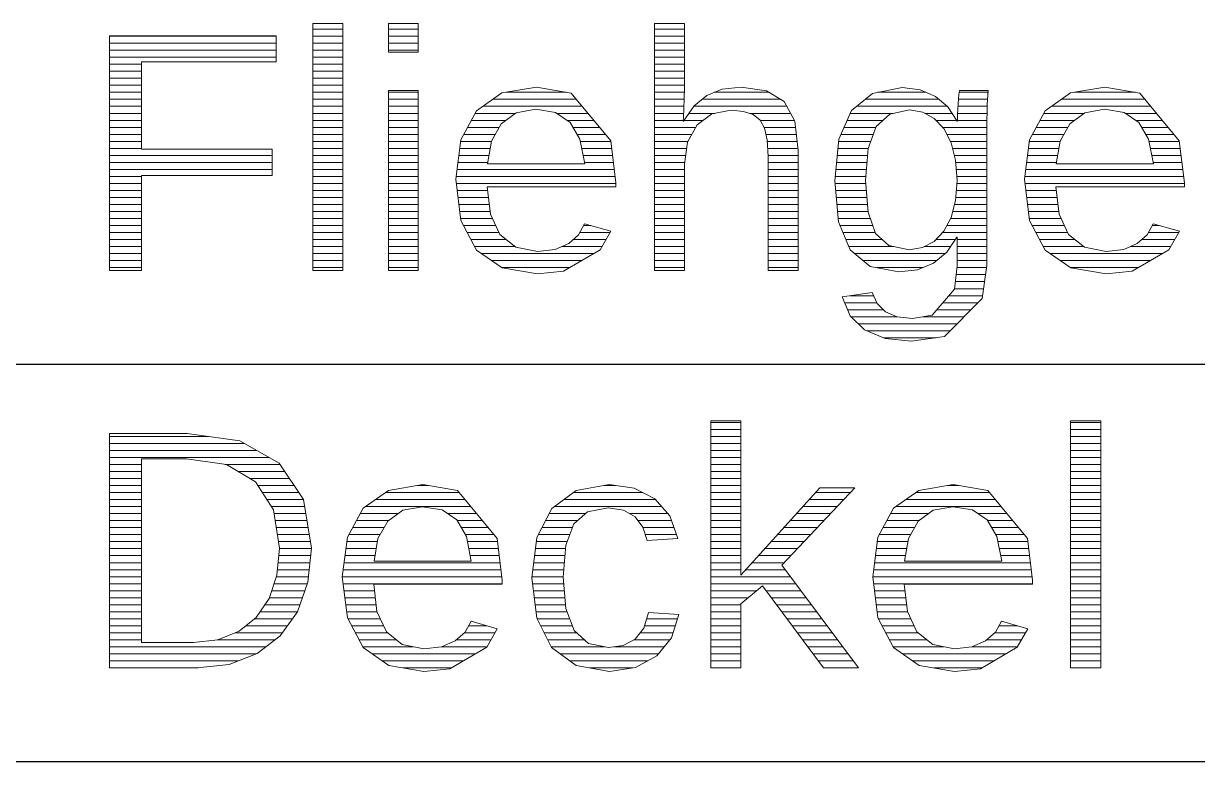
# Model space of a CAD drawing. Header units: millimetres. Extents: x 20 to 410, y 10 to 287.
# Drawn here: x 56.5 to 66.55, y 23.6 to 29.91 of the extents above; entities that cross this region are included whole.
import ezdxf

# ---------------------------------------------------------------- set-up
doc = ezdxf.new("R2010")
doc.units = ezdxf.units.MM
doc.layers.add('DUENN', color=7, linetype='Continuous', lineweight=25)
doc.layers.add('TEXT', color=7, linetype='Continuous', lineweight=13)

msp = doc.modelspace()

# ---------------------------------------------------------------- linework, layer by layer
at = {"layer": 'DUENN', "lineweight": 25}
for points in [[(20, 27), (200, 27)], [(20, 23.6), (200, 23.6)]]:
    msp.add_lwpolyline(points, dxfattribs=at)
at = {"layer": 'TEXT', "lineweight": 13}
for p, q in [((58.978, 29.865), (59.234, 29.865)), ((59.625, 29.865), (59.881, 29.865)), ((61.902, 29.865), (62.158, 29.865)), ((57.239, 29.805), (58.665, 29.805)), ((57.239, 29.745), (58.665, 29.745)), ((58.978, 29.805), (59.234, 29.805)), ((58.978, 29.745), (59.234, 29.745)), ((59.625, 29.805), (59.881, 29.805)), ((59.625, 29.745), (59.881, 29.745)), ((61.902, 29.805), (62.158, 29.805)), ((61.902, 29.745), (62.158, 29.745)), ((57.239, 29.685), (58.665, 29.685)), ((58.978, 29.685), (59.234, 29.685)), ((59.625, 29.685), (59.881, 29.685)), ((61.902, 29.685), (62.158, 29.685)), ((57.239, 29.625), (58.665, 29.625)), ((57.239, 29.565), (57.511, 29.565)), ((58.978, 29.625), (59.234, 29.625)), ((58.978, 29.565), (59.234, 29.565)), ((61.902, 29.625), (62.158, 29.625)), ((61.902, 29.565), (62.158, 29.565)), ((57.239, 29.505), (57.511, 29.505)), ((57.239, 29.445), (57.511, 29.445)), ((58.978, 29.505), (59.234, 29.505)), ((58.978, 29.445), (59.234, 29.445)), ((61.902, 29.505), (62.158, 29.505)), ((61.902, 29.445), (62.158, 29.445)), ((57.239, 29.385), (57.511, 29.385)), ((58.978, 29.385), (59.234, 29.385)), ((61.902, 29.385), (62.158, 29.385)), ((57.239, 29.325), (57.511, 29.325)), ((57.239, 29.265), (57.511, 29.265)), ((58.978, 29.325), (59.234, 29.325)), ((58.978, 29.265), (59.234, 29.265)), ((59.625, 29.325), (59.881, 29.325)), ((59.625, 29.265), (59.881, 29.265)), ((60.521, 29.265), (61.232, 29.265)), ((60.633, 29.325), (61.15, 29.325)), ((61.902, 29.325), (62.157, 29.325)), ((61.902, 29.265), (62.156, 29.265)), ((62.309, 29.265), (62.981, 29.265)), ((62.414, 29.325), (62.883, 29.325)), ((63.704, 29.265), (64.336, 29.265)), ((63.812, 29.325), (64.225, 29.325)), ((64.503, 29.265), (64.751, 29.265)), ((64.509, 29.325), (64.755, 29.325)), ((65.386, 29.265), (66.098, 29.265)), ((65.499, 29.325), (66.016, 29.325)), ((57.239, 29.205), (57.511, 29.205)), ((57.239, 29.145), (57.511, 29.145)), ((58.978, 29.205), (59.234, 29.205)), ((58.978, 29.145), (59.234, 29.145)), ((59.625, 29.205), (59.881, 29.205)), ((59.625, 29.145), (59.881, 29.145)), ((60.369, 29.145), (60.714, 29.145)), ((60.435, 29.205), (61.282, 29.205)), ((61.067, 29.145), (61.332, 29.145)), ((61.902, 29.205), (62.154, 29.205)), ((61.902, 29.145), (62.151, 29.145)), ((62.198, 29.145), (62.419, 29.145)), ((62.24, 29.205), (63.035, 29.205)), ((62.716, 29.145), (63.067, 29.145)), ((63.576, 29.145), (63.943, 29.145)), ((63.63, 29.205), (64.407, 29.205)), ((64.218, 29.145), (64.448, 29.145)), ((64.497, 29.145), (64.748, 29.145)), ((64.499, 29.205), (64.749, 29.205)), ((65.235, 29.145), (65.58, 29.145)), ((65.301, 29.205), (66.148, 29.205)), ((65.933, 29.145), (66.198, 29.145)), ((57.239, 29.085), (57.511, 29.085)), ((58.978, 29.085), (59.234, 29.085)), ((59.625, 29.085), (59.881, 29.085)), ((60.336, 29.085), (60.632, 29.085)), ((61.157, 29.085), (61.382, 29.085)), ((61.902, 29.085), (62.147, 29.085)), ((62.156, 29.085), (62.319, 29.085)), ((62.806, 29.085), (63.099, 29.085)), ((63.55, 29.085), (63.856, 29.085)), ((64.313, 29.085), (64.487, 29.085)), ((64.495, 29.085), (64.748, 29.085)), ((65.202, 29.085), (65.498, 29.085)), ((66.023, 29.085), (66.247, 29.085)), ((57.239, 29.025), (57.511, 29.025)), ((57.239, 28.965), (57.511, 28.965)), ((58.978, 29.025), (59.234, 29.025)), ((58.978, 28.965), (59.234, 28.965)), ((59.625, 29.025), (59.881, 29.025)), ((59.625, 28.965), (59.881, 28.965)), ((60.272, 28.965), (60.54, 28.965)), ((60.304, 29.025), (60.574, 29.025)), ((61.206, 29.025), (61.431, 29.025)), ((61.24, 28.965), (61.481, 28.965)), ((61.902, 29.025), (62.255, 29.025)), ((61.902, 28.965), (62.222, 28.965)), ((62.84, 29.025), (63.109, 29.025)), ((62.856, 28.965), (63.116, 28.965)), ((63.498, 28.965), (63.774, 28.965)), ((63.524, 29.025), (63.796, 29.025)), ((64.369, 29.025), (64.747, 29.025)), ((64.404, 28.965), (64.747, 28.965)), ((65.137, 28.965), (65.406, 28.965)), ((65.17, 29.025), (65.44, 29.025)), ((66.072, 29.025), (66.297, 29.025)), ((66.106, 28.965), (66.347, 28.965)), ((57.239, 28.905), (57.511, 28.905)), ((57.239, 28.845), (57.511, 28.845)), ((58.978, 28.905), (59.234, 28.905)), ((58.978, 28.845), (59.234, 28.845)), ((59.625, 28.905), (59.881, 28.905)), ((59.625, 28.845), (59.881, 28.845)), ((60.237, 28.845), (60.496, 28.845)), ((60.244, 28.905), (60.507, 28.905)), ((61.267, 28.905), (61.528, 28.905)), ((61.279, 28.845), (61.535, 28.845)), ((61.902, 28.905), (62.188, 28.905)), ((61.902, 28.845), (62.177, 28.845)), ((62.868, 28.905), (63.123, 28.905)), ((62.871, 28.845), (63.13, 28.845)), ((63.472, 28.845), (63.731, 28.845)), ((63.478, 28.905), (63.753, 28.905)), ((64.435, 28.905), (64.747, 28.905)), ((64.454, 28.845), (64.747, 28.845)), ((65.102, 28.845), (65.362, 28.845)), ((65.11, 28.905), (65.373, 28.905)), ((66.133, 28.905), (66.394, 28.905)), ((66.145, 28.845), (66.401, 28.845)), ((57.239, 28.785), (58.631, 28.785)), ((58.978, 28.785), (59.234, 28.785)), ((59.625, 28.785), (59.881, 28.785)), ((60.229, 28.785), (60.486, 28.785)), ((61.291, 28.785), (61.542, 28.785)), ((61.902, 28.785), (62.169, 28.785)), ((62.874, 28.785), (63.132, 28.785)), ((63.466, 28.785), (63.726, 28.785)), ((64.469, 28.785), (64.747, 28.785)), ((65.094, 28.785), (65.352, 28.785)), ((66.157, 28.785), (66.408, 28.785)), ((57.239, 28.725), (58.631, 28.725)), ((57.239, 28.665), (58.631, 28.665)), ((58.978, 28.725), (59.234, 28.725)), ((58.978, 28.665), (59.234, 28.665)), ((59.625, 28.725), (59.881, 28.725)), ((59.625, 28.665), (59.881, 28.665)), ((60.213, 28.665), (61.557, 28.665)), ((60.221, 28.725), (60.476, 28.725)), ((61.303, 28.725), (61.549, 28.725)), ((61.902, 28.725), (62.16, 28.725)), ((61.902, 28.665), (62.158, 28.665)), ((62.874, 28.725), (63.132, 28.725)), ((62.874, 28.665), (63.132, 28.665)), ((63.454, 28.665), (63.716, 28.665)), ((63.46, 28.725), (63.721, 28.725)), ((64.481, 28.725), (64.747, 28.725)), ((64.485, 28.665), (64.747, 28.665)), ((65.078, 28.665), (66.422, 28.665)), ((65.086, 28.725), (65.341, 28.725)), ((66.169, 28.725), (66.415, 28.725)), ((57.239, 28.605), (57.511, 28.605)), ((57.239, 28.545), (57.511, 28.545)), ((58.978, 28.605), (59.234, 28.605)), ((58.978, 28.545), (59.234, 28.545)), ((59.625, 28.605), (59.881, 28.605)), ((59.625, 28.545), (59.881, 28.545)), ((60.205, 28.605), (61.564, 28.605)), ((60.206, 28.545), (61.57, 28.545)), ((61.902, 28.605), (62.158, 28.605)), ((61.902, 28.545), (62.158, 28.545)), ((62.874, 28.605), (63.132, 28.605)), ((62.874, 28.545), (63.132, 28.545)), ((63.446, 28.545), (63.711, 28.545)), ((63.448, 28.605), (63.712, 28.605)), ((64.49, 28.605), (64.747, 28.605)), ((64.49, 28.545), (64.747, 28.545)), ((65.071, 28.605), (66.429, 28.605)), ((65.072, 28.545), (66.436, 28.545)), ((57.239, 28.485), (57.511, 28.485)), ((58.978, 28.485), (59.234, 28.485)), ((59.625, 28.485), (59.881, 28.485)), ((60.214, 28.485), (60.475, 28.485)), ((61.902, 28.485), (62.158, 28.485)), ((62.874, 28.485), (63.132, 28.485)), ((63.452, 28.485), (63.715, 28.485)), ((64.486, 28.485), (64.747, 28.485)), ((65.079, 28.485), (65.34, 28.485)), ((57.239, 28.425), (57.511, 28.425)), ((57.239, 28.365), (57.511, 28.365)), ((58.978, 28.425), (59.234, 28.425)), ((58.978, 28.365), (59.234, 28.365)), ((59.625, 28.425), (59.881, 28.425)), ((59.625, 28.365), (59.881, 28.365)), ((60.221, 28.425), (60.482, 28.425)), ((60.229, 28.365), (60.489, 28.365)), ((61.902, 28.425), (62.158, 28.425)), ((61.902, 28.365), (62.158, 28.365)), ((62.874, 28.425), (63.132, 28.425)), ((62.874, 28.365), (63.132, 28.365)), ((63.458, 28.425), (63.72, 28.425)), ((63.463, 28.365), (63.725, 28.365)), ((64.47, 28.365), (64.747, 28.365)), ((64.481, 28.425), (64.747, 28.425)), ((65.087, 28.425), (65.347, 28.425)), ((65.095, 28.365), (65.354, 28.365)), ((57.239, 28.305), (57.511, 28.305)), ((57.239, 28.245), (57.511, 28.245)), ((58.978, 28.305), (59.234, 28.305)), ((58.978, 28.245), (59.234, 28.245)), ((59.625, 28.305), (59.881, 28.305)), ((59.625, 28.245), (59.881, 28.245)), ((60.236, 28.305), (60.495, 28.305)), ((60.244, 28.245), (60.516, 28.245)), ((61.902, 28.305), (62.158, 28.305)), ((61.902, 28.245), (62.158, 28.245)), ((62.874, 28.305), (63.132, 28.305)), ((62.874, 28.245), (63.132, 28.245)), ((63.469, 28.305), (63.729, 28.305)), ((63.475, 28.245), (63.748, 28.245)), ((64.436, 28.245), (64.747, 28.245)), ((64.454, 28.305), (64.747, 28.305)), ((65.102, 28.305), (65.361, 28.305)), ((65.11, 28.245), (65.381, 28.245)), ((57.239, 28.185), (57.511, 28.185)), ((58.978, 28.185), (59.234, 28.185)), ((59.625, 28.185), (59.881, 28.185)), ((60.269, 28.185), (60.544, 28.185)), ((61.295, 28.185), (61.358, 28.185)), ((61.902, 28.185), (62.158, 28.185)), ((62.874, 28.185), (63.132, 28.185)), ((63.491, 28.185), (63.769, 28.185)), ((64.405, 28.185), (64.747, 28.185)), ((65.135, 28.185), (65.41, 28.185)), ((66.161, 28.185), (66.224, 28.185)), ((57.239, 28.125), (57.511, 28.125)), ((57.239, 28.065), (57.511, 28.065)), ((58.978, 28.125), (59.234, 28.125)), ((58.978, 28.065), (59.234, 28.065)), ((59.625, 28.125), (59.881, 28.125)), ((59.625, 28.065), (59.881, 28.065)), ((60.301, 28.125), (60.572, 28.125)), ((60.333, 28.065), (60.634, 28.065)), ((61.206, 28.065), (61.488, 28.065)), ((61.262, 28.125), (61.522, 28.125)), ((61.902, 28.125), (62.158, 28.125)), ((61.902, 28.065), (62.158, 28.065)), ((62.874, 28.125), (63.132, 28.125)), ((62.874, 28.065), (63.132, 28.065)), ((63.516, 28.125), (63.79, 28.125)), ((63.541, 28.065), (63.849, 28.065)), ((64.31, 28.065), (64.475, 28.065)), ((64.368, 28.125), (64.747, 28.125)), ((64.492, 28.065), (64.747, 28.065)), ((65.167, 28.125), (65.438, 28.125)), ((65.198, 28.065), (65.5, 28.065)), ((66.072, 28.065), (66.354, 28.065)), ((66.128, 28.125), (66.388, 28.125)), ((57.239, 28.005), (57.511, 28.005)), ((57.239, 27.945), (57.511, 27.945)), ((58.978, 28.005), (59.234, 28.005)), ((58.978, 27.945), (59.234, 27.945)), ((59.625, 28.005), (59.881, 28.005)), ((59.625, 27.945), (59.881, 27.945)), ((60.364, 28.005), (60.709, 28.005)), ((60.424, 27.945), (61.383, 27.945)), ((61.108, 28.005), (61.454, 28.005)), ((61.902, 28.005), (62.158, 28.005)), ((61.902, 27.945), (62.158, 27.945)), ((62.874, 28.005), (63.132, 28.005)), ((62.874, 27.945), (63.132, 27.945)), ((63.565, 28.005), (63.947, 28.005)), ((63.615, 27.945), (64.389, 27.945)), ((64.211, 28.005), (64.435, 28.005)), ((64.492, 28.005), (64.747, 28.005)), ((64.492, 27.945), (64.747, 27.945)), ((65.23, 28.005), (65.575, 28.005)), ((65.289, 27.945), (66.249, 27.945)), ((65.973, 28.005), (66.319, 28.005)), ((57.239, 27.885), (57.511, 27.885)), ((58.978, 27.885), (59.234, 27.885)), ((59.625, 27.885), (59.881, 27.885)), ((60.51, 27.885), (61.28, 27.885)), ((61.902, 27.885), (62.158, 27.885)), ((62.874, 27.885), (63.132, 27.885)), ((63.688, 27.885), (64.316, 27.885)), ((64.492, 27.885), (64.747, 27.885)), ((65.376, 27.885), (66.145, 27.885)), ((57.239, 27.825), (57.511, 27.825)), ((58.978, 27.825), (59.234, 27.825)), ((59.625, 27.825), (59.881, 27.825)), ((60.596, 27.825), (61.176, 27.825)), ((61.902, 27.825), (62.158, 27.825)), ((62.874, 27.825), (63.132, 27.825)), ((63.804, 27.825), (64.195, 27.825)), ((64.483, 27.765), (64.736, 27.765)), ((64.491, 27.825), (64.744, 27.825)), ((65.462, 27.825), (66.042, 27.825)), ((64.469, 27.645), (64.719, 27.645)), ((64.476, 27.705), (64.727, 27.705)), ((63.577, 27.585), (63.777, 27.585)), ((64.419, 27.585), (64.71, 27.585)), ((63.529, 27.525), (63.804, 27.525)), ((63.555, 27.465), (63.861, 27.465)), ((64.317, 27.465), (64.612, 27.465)), ((64.368, 27.525), (64.672, 27.525)), ((63.586, 27.405), (63.979, 27.405)), ((63.648, 27.345), (64.493, 27.345)), ((64.198, 27.405), (64.552, 27.405)), ((63.721, 27.285), (64.433, 27.285)), ((63.863, 27.225), (64.311, 27.225)), ((62.383, 26.501), (62.64, 26.501)), ((62.383, 26.441), (62.64, 26.441)), ((65.463, 26.501), (65.72, 26.501)), ((65.463, 26.441), (65.72, 26.441)), ((57.239, 26.381), (58.082, 26.381)), ((57.239, 26.321), (58.392, 26.321)), ((62.383, 26.381), (62.64, 26.381)), ((62.383, 26.321), (62.64, 26.321)), ((65.463, 26.381), (65.72, 26.381)), ((65.463, 26.321), (65.72, 26.321)), ((57.239, 26.261), (58.497, 26.261)), ((62.383, 26.261), (62.64, 26.261)), ((65.463, 26.261), (65.72, 26.261)), ((57.239, 26.201), (58.602, 26.201)), ((57.239, 26.141), (57.511, 26.141)), ((58.228, 26.141), (58.696, 26.141)), ((62.383, 26.201), (62.64, 26.201)), ((62.383, 26.141), (62.64, 26.141)), ((65.463, 26.201), (65.72, 26.201)), ((65.463, 26.141), (65.72, 26.141)), ((57.239, 26.081), (57.511, 26.081)), ((57.239, 26.021), (57.511, 26.021)), ((58.338, 26.081), (58.737, 26.081)), ((58.44, 26.021), (58.777, 26.021)), ((62.383, 26.081), (62.64, 26.081)), ((62.383, 26.021), (62.64, 26.021)), ((65.463, 26.081), (65.72, 26.081)), ((65.463, 26.021), (65.72, 26.021)), ((57.239, 25.961), (57.511, 25.961)), ((58.509, 25.961), (58.817, 25.961)), ((59.872, 25.961), (59.967, 25.961)), ((61.468, 25.961), (61.571, 25.961)), ((62.383, 25.961), (62.64, 25.961)), ((64.411, 25.961), (64.506, 25.961)), ((65.463, 25.961), (65.72, 25.961)), ((57.239, 25.901), (57.511, 25.901)), ((57.239, 25.841), (57.511, 25.841)), ((58.547, 25.901), (58.857, 25.901)), ((58.586, 25.841), (58.898, 25.841)), ((59.516, 25.841), (60.281, 25.841)), ((59.601, 25.901), (60.231, 25.901)), ((61.127, 25.841), (61.91, 25.841)), ((61.208, 25.901), (61.801, 25.901)), ((62.383, 25.901), (62.64, 25.901)), ((62.383, 25.841), (62.64, 25.841)), ((63.226, 25.841), (63.523, 25.841)), ((63.28, 25.901), (63.579, 25.901)), ((64.055, 25.841), (64.819, 25.841)), ((64.14, 25.901), (64.769, 25.901)), ((65.463, 25.901), (65.72, 25.901)), ((65.463, 25.841), (65.72, 25.841)), ((57.239, 25.781), (57.511, 25.781)), ((57.239, 25.721), (57.511, 25.721)), ((58.624, 25.781), (58.908, 25.781)), ((58.647, 25.721), (58.918, 25.721)), ((59.385, 25.721), (59.711, 25.721)), ((59.431, 25.781), (60.33, 25.781)), ((60.131, 25.721), (60.38, 25.721)), ((61.001, 25.721), (61.314, 25.721)), ((61.045, 25.781), (61.963, 25.781)), ((61.687, 25.721), (62.015, 25.721)), ((62.383, 25.781), (62.64, 25.781)), ((62.383, 25.721), (62.64, 25.721)), ((63.117, 25.721), (63.409, 25.721)), ((63.172, 25.781), (63.466, 25.781)), ((63.924, 25.721), (64.249, 25.721)), ((63.97, 25.781), (64.869, 25.781)), ((64.67, 25.721), (64.919, 25.721)), ((65.463, 25.781), (65.72, 25.781)), ((65.463, 25.721), (65.72, 25.721)), ((57.239, 25.661), (57.511, 25.661)), ((58.657, 25.661), (58.928, 25.661)), ((59.353, 25.661), (59.628, 25.661)), ((60.214, 25.661), (60.43, 25.661)), ((60.97, 25.661), (61.244, 25.661)), ((61.76, 25.661), (62.047, 25.661)), ((62.383, 25.661), (62.64, 25.661)), ((63.063, 25.661), (63.353, 25.661)), ((63.891, 25.661), (64.167, 25.661)), ((64.753, 25.661), (64.969, 25.661)), ((65.463, 25.661), (65.72, 25.661)), ((57.239, 25.601), (57.511, 25.601)), ((57.239, 25.541), (57.511, 25.541)), ((58.666, 25.601), (58.938, 25.601)), ((58.675, 25.541), (58.947, 25.541)), ((59.288, 25.541), (59.555, 25.541)), ((59.32, 25.601), (59.589, 25.601)), ((60.248, 25.601), (60.48, 25.601)), ((60.282, 25.541), (60.53, 25.541)), ((60.909, 25.541), (61.176, 25.541)), ((60.939, 25.601), (61.199, 25.601)), ((61.803, 25.601), (62.068, 25.601)), ((61.822, 25.541), (62.09, 25.541)), ((62.383, 25.601), (62.64, 25.601)), ((62.383, 25.541), (62.64, 25.541)), ((62.954, 25.541), (63.239, 25.541)), ((63.009, 25.601), (63.296, 25.601)), ((63.826, 25.541), (64.094, 25.541)), ((63.859, 25.601), (64.128, 25.601)), ((64.787, 25.601), (65.018, 25.601)), ((64.821, 25.541), (65.068, 25.541)), ((65.463, 25.601), (65.72, 25.601)), ((65.463, 25.541), (65.72, 25.541)), ((57.239, 25.481), (57.511, 25.481)), ((57.239, 25.421), (57.511, 25.421)), ((58.685, 25.481), (58.957, 25.481)), ((58.693, 25.421), (58.967, 25.421)), ((59.262, 25.421), (59.521, 25.421)), ((59.27, 25.481), (59.532, 25.481)), ((60.301, 25.481), (60.56, 25.481)), ((60.313, 25.421), (60.567, 25.421)), ((60.883, 25.421), (61.14, 25.421)), ((60.891, 25.481), (61.154, 25.481)), ((62.383, 25.481), (62.64, 25.481)), ((62.383, 25.421), (62.64, 25.421)), ((62.846, 25.421), (63.126, 25.421)), ((62.9, 25.481), (63.183, 25.481)), ((63.801, 25.421), (64.06, 25.421)), ((63.809, 25.481), (64.07, 25.481)), ((64.839, 25.481), (65.098, 25.481)), ((64.851, 25.421), (65.105, 25.421)), ((65.463, 25.481), (65.72, 25.481)), ((65.463, 25.421), (65.72, 25.421)), ((57.239, 25.361), (57.511, 25.361)), ((58.687, 25.361), (58.96, 25.361)), ((59.254, 25.361), (59.511, 25.361)), ((60.325, 25.361), (60.574, 25.361)), ((60.876, 25.361), (61.135, 25.361)), ((62.383, 25.361), (62.64, 25.361)), ((62.792, 25.361), (63.07, 25.361)), ((63.793, 25.361), (64.049, 25.361)), ((64.863, 25.361), (65.113, 25.361)), ((65.463, 25.361), (65.72, 25.361)), ((57.239, 25.301), (57.511, 25.301)), ((57.239, 25.241), (57.511, 25.241)), ((58.676, 25.241), (58.948, 25.241)), ((58.682, 25.301), (58.954, 25.301)), ((59.238, 25.241), (60.588, 25.241)), ((59.246, 25.301), (60.581, 25.301)), ((60.861, 25.241), (61.125, 25.241)), ((60.868, 25.301), (61.13, 25.301)), ((62.383, 25.301), (62.64, 25.301)), ((62.383, 25.241), (62.64, 25.241)), ((62.683, 25.241), (63.019, 25.241)), ((62.737, 25.301), (63.013, 25.301)), ((63.777, 25.241), (65.127, 25.241)), ((63.785, 25.301), (65.12, 25.301)), ((65.463, 25.301), (65.72, 25.301)), ((65.463, 25.241), (65.72, 25.241)), ((57.239, 25.181), (57.511, 25.181)), ((57.239, 25.121), (57.511, 25.121)), ((58.647, 25.121), (58.932, 25.121)), ((58.667, 25.181), (58.942, 25.181)), ((59.23, 25.181), (60.595, 25.181)), ((59.238, 25.121), (60.599, 25.121)), ((60.853, 25.181), (61.12, 25.181)), ((60.859, 25.121), (61.125, 25.121)), ((62.383, 25.181), (63.064, 25.181)), ((62.383, 25.121), (63.109, 25.121)), ((63.769, 25.181), (65.134, 25.181)), ((63.776, 25.121), (65.138, 25.121)), ((65.463, 25.181), (65.72, 25.181)), ((65.463, 25.121), (65.72, 25.121)), ((57.239, 25.061), (57.511, 25.061)), ((58.627, 25.061), (58.911, 25.061)), ((59.245, 25.061), (59.506, 25.061)), ((60.866, 25.061), (61.13, 25.061)), ((62.383, 25.061), (62.776, 25.061)), ((62.859, 25.061), (63.154, 25.061)), ((63.784, 25.061), (64.045, 25.061)), ((65.463, 25.061), (65.72, 25.061)), ((57.239, 25.001), (57.511, 25.001)), ((57.239, 24.941), (57.511, 24.941)), ((58.568, 24.941), (58.868, 24.941)), ((58.606, 25.001), (58.889, 25.001)), ((59.253, 25.001), (59.513, 25.001)), ((59.261, 24.941), (59.52, 24.941)), ((60.873, 25.001), (61.136, 25.001)), ((60.881, 24.941), (61.141, 24.941)), ((62.383, 25.001), (62.704, 25.001)), ((62.383, 24.941), (62.64, 24.941)), ((62.903, 25.001), (63.199, 25.001)), ((62.948, 24.941), (63.244, 24.941)), ((63.792, 25.001), (64.052, 25.001)), ((63.799, 24.941), (64.059, 24.941)), ((65.463, 25.001), (65.72, 25.001)), ((65.463, 24.941), (65.72, 24.941)), ((57.239, 24.881), (57.511, 24.881)), ((57.239, 24.821), (57.511, 24.821)), ((58.48, 24.821), (58.803, 24.821)), ((58.527, 24.881), (58.846, 24.881)), ((59.268, 24.881), (59.527, 24.881)), ((59.279, 24.821), (59.556, 24.821)), ((60.888, 24.881), (61.155, 24.881)), ((60.898, 24.821), (61.178, 24.821)), ((61.835, 24.821), (62.098, 24.821)), ((62.383, 24.881), (62.64, 24.881)), ((62.383, 24.821), (62.64, 24.821)), ((62.992, 24.881), (63.289, 24.881)), ((63.037, 24.821), (63.334, 24.821)), ((63.807, 24.881), (64.066, 24.881)), ((63.817, 24.821), (64.094, 24.821)), ((65.463, 24.881), (65.72, 24.881)), ((65.463, 24.821), (65.72, 24.821)), ((57.239, 24.761), (57.511, 24.761)), ((58.405, 24.761), (58.761, 24.761)), ((59.31, 24.761), (59.584, 24.761)), ((60.311, 24.761), (60.47, 24.761)), ((60.928, 24.761), (61.201, 24.761)), ((61.817, 24.761), (62.079, 24.761)), ((62.383, 24.761), (62.64, 24.761)), ((63.081, 24.761), (63.379, 24.761)), ((63.849, 24.761), (64.122, 24.761)), ((64.85, 24.761), (65.008, 24.761)), ((65.463, 24.761), (65.72, 24.761)), ((57.239, 24.701), (57.511, 24.701)), ((57.239, 24.641), (57.511, 24.641)), ((58.16, 24.641), (58.655, 24.641)), ((58.314, 24.701), (58.718, 24.701)), ((59.342, 24.701), (59.617, 24.701)), ((59.374, 24.641), (59.692, 24.641)), ((60.208, 24.641), (60.503, 24.641)), ((60.275, 24.701), (60.537, 24.701)), ((60.958, 24.701), (61.239, 24.701)), ((60.989, 24.641), (61.305, 24.641)), ((61.726, 24.641), (62.033, 24.641)), ((61.78, 24.701), (62.061, 24.701)), ((62.383, 24.701), (62.64, 24.701)), ((62.383, 24.641), (62.64, 24.641)), ((63.126, 24.701), (63.424, 24.701)), ((63.17, 24.641), (63.468, 24.641)), ((63.881, 24.701), (64.156, 24.701)), ((63.913, 24.641), (64.231, 24.641)), ((64.747, 24.641), (65.042, 24.641)), ((64.814, 24.701), (65.076, 24.701)), ((65.463, 24.701), (65.72, 24.701)), ((65.463, 24.641), (65.72, 24.641)), ((57.239, 24.581), (58.577, 24.581)), ((57.239, 24.521), (58.495, 24.521)), ((59.406, 24.581), (59.838, 24.581)), ((59.486, 24.521), (60.371, 24.521)), ((60.082, 24.581), (60.469, 24.581)), ((61.019, 24.581), (61.474, 24.581)), ((61.096, 24.521), (61.935, 24.521)), ((61.561, 24.581), (61.984, 24.581)), ((62.383, 24.581), (62.64, 24.581)), ((62.383, 24.521), (62.64, 24.521)), ((63.214, 24.581), (63.513, 24.581)), ((63.259, 24.521), (63.558, 24.521)), ((63.944, 24.581), (64.377, 24.581)), ((64.025, 24.521), (64.91, 24.521)), ((64.62, 24.581), (65.008, 24.581)), ((65.463, 24.581), (65.72, 24.581)), ((65.463, 24.521), (65.72, 24.521)), ((57.239, 24.461), (58.341, 24.461)), ((59.572, 24.461), (60.268, 24.461)), ((61.178, 24.461), (61.843, 24.461)), ((62.383, 24.461), (62.64, 24.461)), ((63.303, 24.461), (63.603, 24.461)), ((64.111, 24.461), (64.807, 24.461)), ((65.463, 24.461), (65.72, 24.461)), ((57.239, 24.401), (58.001, 24.401)), ((59.752, 24.401), (60.165, 24.401)), ((61.348, 24.401), (61.718, 24.401)), ((62.383, 24.401), (62.64, 24.401)), ((63.348, 24.401), (63.648, 24.401)), ((64.291, 24.401), (64.703, 24.401)), ((65.463, 24.401), (65.72, 24.401))]:
    msp.add_line(p, q, dxfattribs=at)
for points in [[(58.978, 27.8), (58.978, 29.914), (59.234, 29.914), (59.234, 27.8), (58.978, 27.8)], [(59.625, 29.668), (59.625, 29.914), (59.881, 29.914), (59.881, 29.668), (59.625, 29.668)], [(63.013, 29.245), (63.103, 29.078), (63.132, 28.827), (63.132, 27.8), (62.874, 27.8), (62.874, 28.777), (62.867, 28.918), (62.844, 29.018), (62.805, 29.087), (62.746, 29.134), (62.665, 29.162), (62.557, 29.171), (62.394, 29.14), (62.267, 29.046), (62.185, 28.899), (62.158, 28.709), (62.158, 27.8), (61.902, 27.8), (61.902, 29.914), (62.158, 29.914), (62.158, 29.364), (62.157, 29.275), (62.153, 29.184), (62.149, 29.111), (62.147, 29.077), (62.151, 29.077), (62.242, 29.208), (62.349, 29.299), (62.481, 29.352), (62.644, 29.37), (62.861, 29.338), (63.013, 29.245)], [(58.665, 29.807), (58.665, 29.585), (57.511, 29.585), (57.511, 28.838), (58.631, 28.838), (58.631, 28.613), (57.511, 28.613), (57.511, 27.8), (57.239, 27.8), (57.239, 29.807), (58.665, 29.807)], [(59.625, 27.8), (59.625, 29.341), (59.881, 29.341), (59.881, 27.8), (59.625, 27.8)], [(61.252, 28.106), (61.304, 28.2), (61.529, 28.136), (61.438, 27.977), (61.124, 27.794), (60.901, 27.771), (60.6, 27.822), (60.38, 27.975), (60.246, 28.228), (60.201, 28.581), (60.246, 28.918), (60.38, 29.166), (60.597, 29.319), (60.891, 29.37), (61.188, 29.318), (61.528, 28.909), (61.57, 28.551), (61.57, 28.516), (60.471, 28.516), (60.498, 28.282), (60.58, 28.108), (60.715, 28), (60.901, 27.964), (61.051, 27.98), (61.168, 28.031), (61.252, 28.106)], [(63.807, 27.517), (63.879, 27.448), (63.98, 27.404), (64.109, 27.39), (64.277, 27.418), (64.468, 27.642), (64.492, 27.838), (64.492, 28.086), (64.489, 28.086), (64.403, 27.956), (64.29, 27.863), (64.152, 27.807), (63.994, 27.789), (63.748, 27.836), (63.577, 27.976), (63.477, 28.218), (63.444, 28.567), (63.48, 28.923), (63.587, 29.17), (63.767, 29.316), (64.022, 29.365), (64.175, 29.346), (64.306, 29.29), (64.413, 29.2), (64.492, 29.077), (64.495, 29.077), (64.496, 29.136), (64.5, 29.226), (64.506, 29.307), (64.512, 29.341), (64.756, 29.341), (64.749, 29.223), (64.747, 29.022), (64.747, 27.844), (64.707, 27.56), (64.384, 27.235), (64.102, 27.195), (63.875, 27.22), (63.7, 27.294), (63.577, 27.413), (63.508, 27.575), (63.766, 27.612), (63.807, 27.517)], [(65.917, 27.98), (66.033, 28.031), (66.118, 28.106), (66.17, 28.2), (66.394, 28.136), (66.303, 27.977), (65.989, 27.794), (65.766, 27.771), (65.465, 27.822), (65.246, 27.975), (65.112, 28.228), (65.067, 28.581), (65.112, 28.918), (65.246, 29.166), (65.463, 29.319), (65.756, 29.37), (66.054, 29.318), (66.393, 28.909), (66.436, 28.551), (66.436, 28.516), (65.337, 28.516), (65.364, 28.282), (65.446, 28.108), (65.581, 28), (65.766, 27.964), (65.917, 27.98)], [(60.507, 28.907), (60.474, 28.713), (61.305, 28.713), (61.264, 28.924), (61.181, 29.068), (61.056, 29.152), (60.886, 29.18), (60.719, 29.149), (60.591, 29.055), (60.507, 28.907)], [(64.085, 29.174), (63.915, 29.139), (63.799, 29.032), (63.731, 28.845), (63.709, 28.571), (63.73, 28.299), (63.793, 28.116), (63.907, 28.013), (64.081, 27.978), (64.195, 27.996), (64.295, 28.049), (64.379, 28.136), (64.441, 28.253), (64.479, 28.4), (64.492, 28.571), (64.479, 28.745), (64.441, 28.894), (64.379, 29.014), (64.296, 29.102), (64.197, 29.156), (64.085, 29.174)], [(65.585, 29.149), (65.457, 29.055), (65.373, 28.907), (65.339, 28.713), (66.171, 28.713), (66.129, 28.924), (66.047, 29.068), (65.922, 29.152), (65.752, 29.18), (65.585, 29.149)], [(62.827, 25.104), (62.64, 24.948), (62.64, 24.4), (62.383, 24.4), (62.383, 26.514), (62.64, 26.514), (62.64, 25.193), (63.316, 25.941), (63.617, 25.941), (62.991, 25.279), (63.649, 24.4), (63.349, 24.4), (62.827, 25.104)], [(65.463, 24.4), (65.463, 26.514), (65.72, 26.514), (65.72, 24.4), (65.463, 24.4)], [(58.699, 24.675), (58.502, 24.524), (58.263, 24.431), (57.99, 24.4), (57.239, 24.4), (57.239, 26.407), (57.903, 26.407), (58.355, 26.343), (58.69, 26.151), (58.898, 25.841), (58.967, 25.424), (58.937, 25.133), (58.846, 24.881), (58.699, 24.675)], [(58.239, 26.14), (57.897, 26.189), (57.511, 26.189), (57.511, 24.618), (57.958, 24.618), (58.166, 24.642), (58.347, 24.714), (58.495, 24.833), (58.604, 24.994), (58.671, 25.193), (58.693, 25.424), (58.642, 25.753), (58.489, 25.993), (58.239, 26.14)], [(59.609, 24.708), (59.744, 24.6), (59.929, 24.564), (60.08, 24.58), (60.196, 24.631), (60.281, 24.706), (60.333, 24.8), (60.557, 24.736), (60.466, 24.577), (60.152, 24.394), (59.929, 24.371), (59.628, 24.422), (59.409, 24.575), (59.275, 24.828), (59.23, 25.181), (59.275, 25.518), (59.409, 25.766), (59.626, 25.919), (59.919, 25.97), (60.217, 25.918), (60.556, 25.509), (60.599, 25.151), (60.599, 25.116), (59.5, 25.116), (59.527, 24.882), (59.609, 24.708)], [(61.144, 24.91), (61.216, 24.722), (61.338, 24.611), (61.509, 24.574), (61.634, 24.592), (61.737, 24.647), (61.812, 24.742), (61.851, 24.876), (62.11, 24.858), (62.048, 24.659), (61.921, 24.504), (61.74, 24.404), (61.516, 24.371), (61.231, 24.422), (61.022, 24.575), (60.895, 24.827), (60.852, 25.172), (60.895, 25.515), (61.023, 25.765), (61.231, 25.918), (61.513, 25.97), (61.729, 25.939), (61.905, 25.847), (62.032, 25.701), (62.101, 25.509), (61.838, 25.49), (61.802, 25.604), (61.736, 25.693), (61.638, 25.75), (61.506, 25.769), (61.33, 25.735), (61.211, 25.633), (61.143, 25.452), (61.12, 25.177), (61.144, 24.91)], [(64.066, 24.882), (64.148, 24.708), (64.283, 24.6), (64.468, 24.564), (64.618, 24.58), (64.735, 24.631), (64.82, 24.706), (64.871, 24.8), (65.096, 24.736), (65.005, 24.577), (64.691, 24.394), (64.468, 24.371), (64.167, 24.422), (63.948, 24.575), (63.814, 24.828), (63.769, 25.181), (63.814, 25.518), (63.948, 25.766), (64.165, 25.919), (64.458, 25.97), (64.755, 25.918), (65.095, 25.509), (65.138, 25.151), (65.138, 25.116), (64.038, 25.116), (64.066, 24.882)], [(60.21, 25.668), (60.085, 25.752), (59.915, 25.78), (59.748, 25.749), (59.62, 25.655), (59.536, 25.507), (59.502, 25.313), (60.334, 25.313), (60.292, 25.524), (60.21, 25.668)], [(64.831, 25.524), (64.749, 25.668), (64.624, 25.752), (64.454, 25.78), (64.287, 25.749), (64.159, 25.655), (64.075, 25.507), (64.041, 25.313), (64.873, 25.313), (64.831, 25.524)]]:
    msp.add_lwpolyline(points, close=True, dxfattribs=at)

doc.saveas('drawing.dxf')
